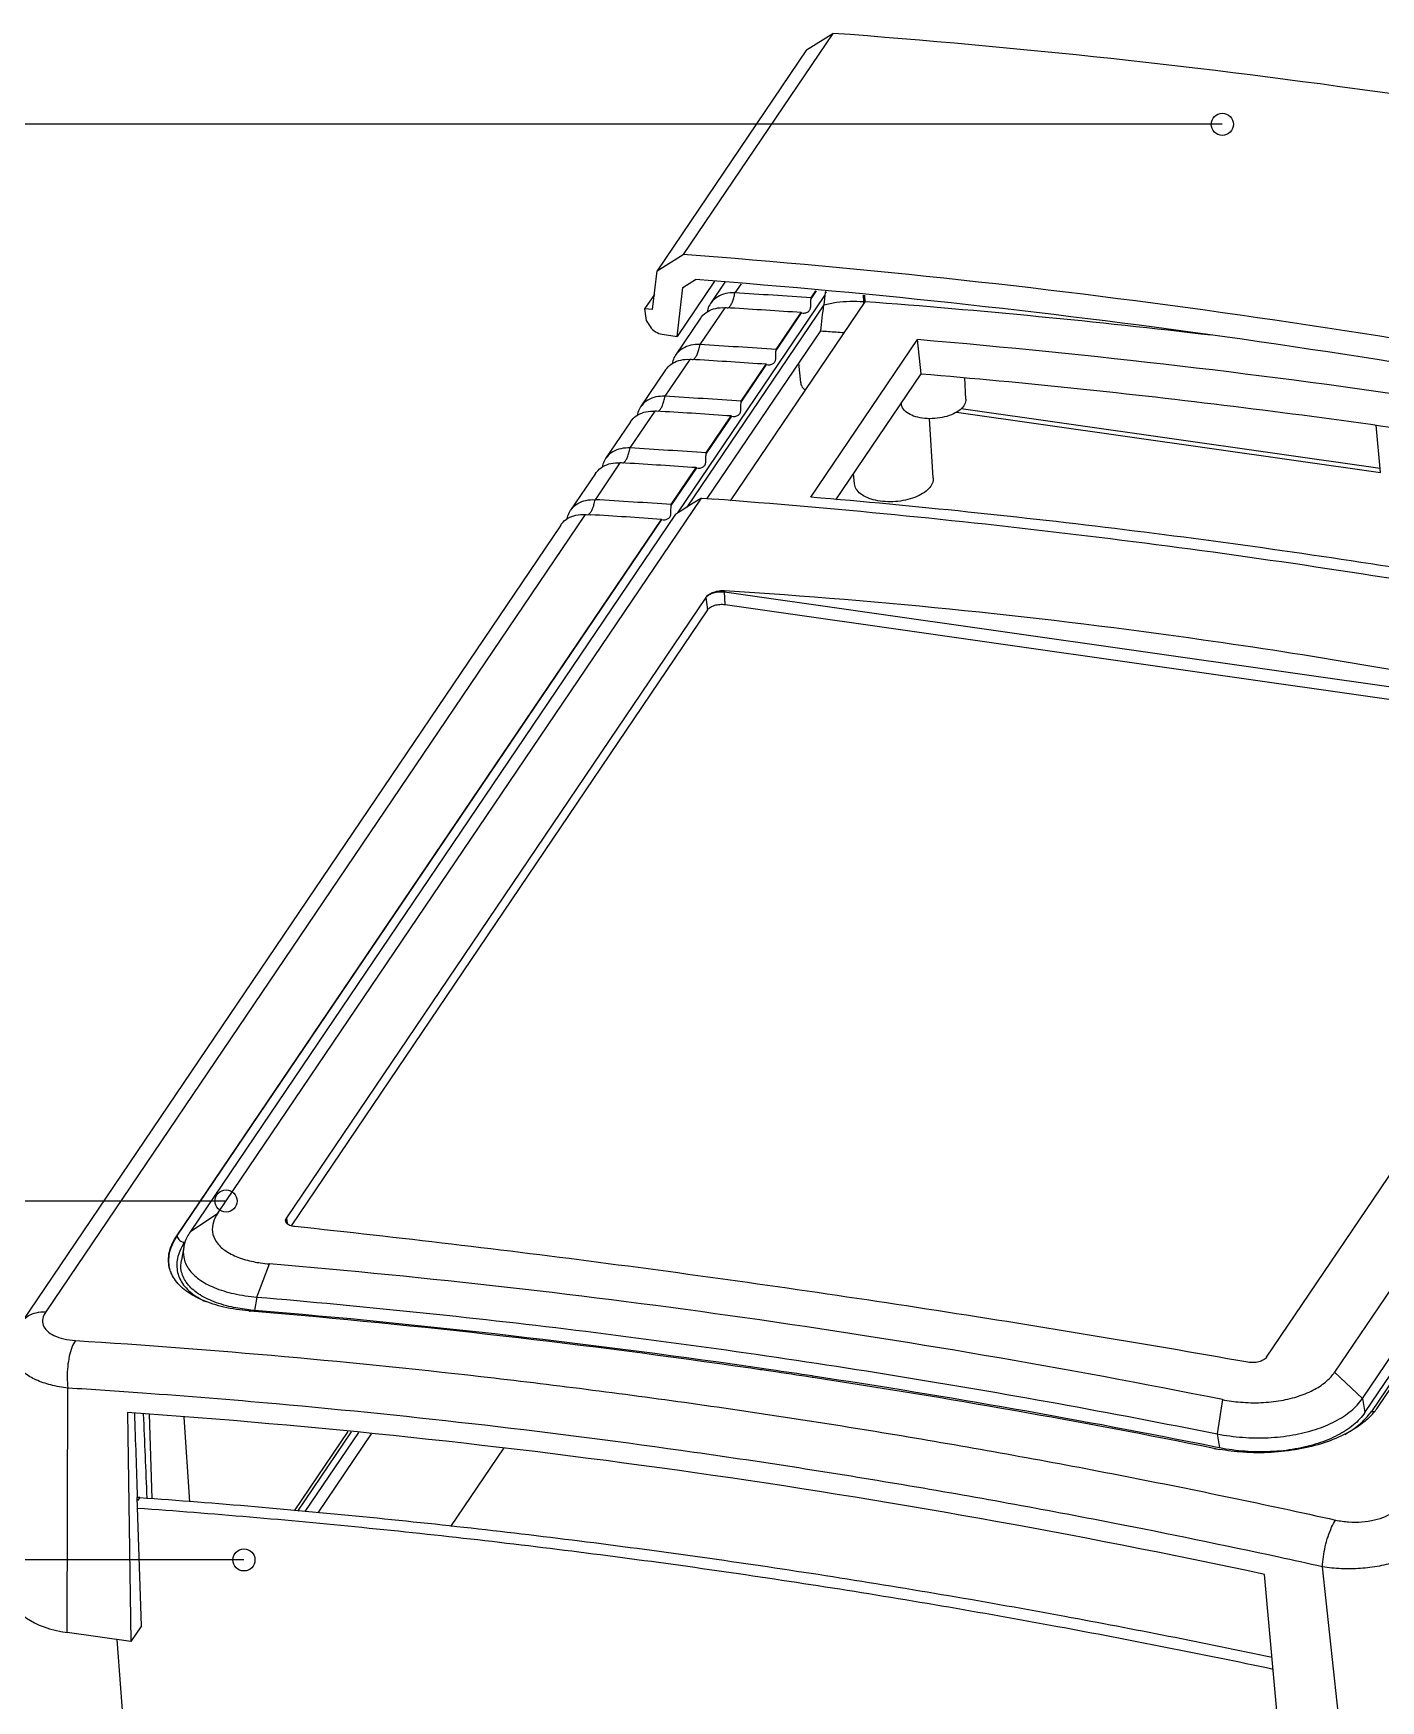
# Model space of a CAD drawing. Header units: millimetres. Extents: x 7899 to 8374, y 2483 to 2813.
# Drawn here: x 8107.9 to 8162.6, y 2542.3 to 2610 of the extents above; entities that cross this region are included whole.
import ezdxf

# ---------------------------------------------------------------- set-up
doc = ezdxf.new("R2010")
doc.units = ezdxf.units.MM
doc.layers.add('4', color=7, linetype='Continuous')
doc.layers.add('from', color=7, linetype='Continuous', lineweight=13)
doc.styles.get("Standard").update_dxf_attribs({"font": 'arial.ttf', "width": 0.9})
doc.dimstyles.get("Standard").update_dxf_attribs({"dimtxt": 3, "dimasz": 0.1875, "dimexe": 0.66, "dimexo": 1, "dimgap": 0.09, "dimtad": 0, "dimdsep": 46, "dimtxsty": 'Standard', "dimcen": 0.09, "dimazin": 2, "dimtp": 0.01, "dimtm": 0.01, "dimtfac": 1, "dimtofl": 0, "dimtmove": 0, "dimatfit": 3, "dimfxl": 0, "dimtolj": 1, "dimarcsym": 0})

# ---------------------------------------------------------------- blocks, each defined once
blk = doc.blocks.new('*u128')
at = {"layer": '4', "color": 7, "linetype": 'Continuous'}
for p, q in [((-25.33025889911642, 2.747459327551496), (-32.08634021182479, -7.239177778298199)), ((-26.5163108965935, 2.004986588932752), (-25.33025889911642, 2.747459327551496)), ((-26.5163108965935, 2.004986588932752), (-33.26322029087714, -7.968092861656714)), ((-33.26322029087714, -7.968092861656714), (-32.08634021182479, -7.239177778298199)), ((-33.46984219140177, -9.719852857747355), (-33.26322029087714, -7.968092861656714)), ((-30.67938608575059, -8.446065906225613), (-32.36133101272026, -10.93226653636566)), ((-32.36133101272026, -10.93226653636566), (-32.10021611362208, -8.718509749989607)), ((-32.10021611362208, -8.718509749989607), (-31.5327324588643, -8.367031801692065)), ((-30.20729802658752, -8.48978913300516), (-30.85587881997981, -9.448501841942289)), ((-29.47773475265149, -8.557358858344742), (-29.75677712449306, -8.96983093733752)), ((-26.31531096306844, -9.233828624297075), (-26.07111703246483, -8.872868467763965)), ((-26.31056885033922, -9.190618567185538), (-26.094163068743, -8.87073402049964)), ((-25.67096180064163, -8.955588319639446), (-25.74104822293793, -9.504162328248185)), ((-25.6418943253866, -8.912621648088134), (-25.67096180064163, -8.955588319639446)), ((-33.389357081056, -9.037492487193504), (-33.83392095764066, -9.694633498416351)), ((-33.46984219140177, -9.719852857747355), (-33.83392095764066, -9.694633498416351)), ((-33.83392095764066, -9.694633498416351), (-33.76165868055523, -10.21596484506472)), ((-32.32655659427201, -18.89386629823457), (-25.68674035051299, -9.079088736074937)), ((-25.74104312330746, -9.504154790128723), (-31.92490227225062, -18.6449502269088)), ((-30.20775908422456, -9.636458966899681), (-31.33521398355242, -11.30302904073824)), ((-30.13870268669871, -9.640560203935365), (-30.20775908422456, -9.636458966899681)), ((-29.95115771643941, -9.651765190543301), (-30.13870268669871, -9.640560203935365)), ((-23.88234527546501, -9.365882550725019), (-29.96169595362153, -18.35219669521712)), ((-23.96489085733083, -9.06794013486251), (-23.94496657446598, -9.361133974195127)), ((-23.94496701439311, -9.361134624463375), (-23.88234313687099, -9.365889021004932)), ((-23.93770285695791, -9.447710470128186), (-23.94496701439311, -9.361134624463375)), ((-23.90220675365163, -9.073745728149788), (-23.88235390870432, -9.365888328875826)), ((-33.76165868055523, -10.21596484506472), (-33.58035988869779, -10.48940776816562)), ((-31.30686077964583, -10.115129871504), (-32.4343156789746, -11.78169994534346)), ((-27.89374782206323, -11.56702672769779), (-26.74308935804584, -9.86615783915795)), ((-27.88900570933311, -11.52381667058626), (-26.76155081000525, -9.857246596682671)), ((-26.74308984981235, -9.866158566084323), (-26.6761030867865, -9.880754835744028)), ((-33.0332896745731, -10.83658789184437), (-32.36133101272026, -10.93226653636566)), ((-30.99965511144364, -18.25641436596516), (-25.87897659278315, -10.68718070309751)), ((-26.31984427710813, -18.18987118343284), (-21.50875555680341, -11.07826389079173)), ((-21.3428079943933, -12.61798528210556), (-21.50875555680341, -11.07826389079173)), ((-31.78619594321935, -11.9696570703004), (-32.91365084254721, -13.63622714420444)), ((-31.7171395456935, -11.97375830733608), (-31.78619594321935, -11.9696570703004)), ((-31.52959457549878, -11.98496329400905), (-31.7171395456935, -11.97375830733608)), ((-32.8852976387052, -12.44832797490471), (-34.01275253796848, -14.11489804880921)), ((-29.4721846811226, -13.90022483109851), (-28.32152621703972, -12.19935594255867)), ((-29.4674425683279, -13.85701477398743), (-28.33998766900004, -12.19044470014796)), ((-28.32152670880714, -12.19935666948504), (-28.25453994578038, -12.21395293920978)), ((-26.77515200710695, -13.01988031914971), (-26.86031400204865, -12.13776427823313)), ((-25.19162320927808, -18.30718869153861), (-21.3428079943933, -12.61798528210556)), ((-19.32611159813132, -13.76999061762262), (-19.37949113610193, -12.80320927058938)), ((-22.23374086502736, -13.99052281785816), (-22.23668418470788, -13.96003563305294)), ((-19.53073023717752, -14.17937273958978), (-0.6161312268450274, -16.87257888126487)), ((-34.46373449769999, -14.78152607837046), (-35.59118939696327, -16.44809615220993)), ((-33.36463280227872, -14.30285517376569), (-34.4920877015411, -15.96942524760516)), ((-33.29557640468738, -14.30695641080138), (-33.36463280227872, -14.30285517376569)), ((-33.10803143449357, -14.31816139740977), (-33.29557640468738, -14.30695641080138)), ((-31.05062154011648, -16.23342293449923), (-29.89996307603451, -14.53255404595939)), ((-31.04587942732178, -16.19021287738815), (-29.9184245280594, -14.52364280354868)), ((-29.89996356786651, -14.53255477295033), (-29.83297680477517, -14.54715104261095)), ((-20.79509612237416, -17.31933858367438), (-20.97075318083444, -14.63849544374671)), ((-19.75132482199297, -14.34846368442277), (-0.5975671618816705, -17.07572307484816)), ((-0.5969425870816849, -17.07133663668264), (-0.8027569054884225, -14.93949235606578)), ((28.75464314554938, -15.44793915758373), (-1.016033280596275, -59.45406165689064)), ((-36.04217135669387, -17.11472418177118), (-37.16962625595716, -18.78129425561065)), ((-34.9430696612726, -16.63605327716641), (-36.07052456053589, -18.30262335100588)), ((-34.87401326374675, -16.64015451420255), (-34.9430696612726, -16.63605327716641)), ((-34.68646829348836, -16.65135950081049), (-34.87401326374675, -16.64015451420255)), ((-32.62905839911127, -18.56662103796452), (-31.47839993502839, -16.86575214936011)), ((-32.62431628631657, -18.5234109808539), (-31.49686138705329, -16.85684090694986)), ((-31.47840042686039, -16.86575287635105), (-31.41141366376905, -16.88034914601167)), ((-24.35222004889783, -17.589132389513), (-24.39218032464396, -17.12547615643916)), ((-53.10060663872355, -50.51198183207043), (-31.26595406289925, -18.23665216772906)), ((-31.26586773128565, -18.23652455495039), (-30.80109959734455, -18.27131892421676)), ((-30.80109040365005, -18.27130057032946), (-30.73847812234726, -18.27604454275433)), ((-37.62060821568866, -19.4479222851719), (-61.97265598846479, -55.44439015377611)), ((-36.52150652026739, -18.96925138056713), (-60.87355429304262, -54.96571924917134)), ((-54.95178570135249, -51.52720774088175), (-33.07529824604808, -19.19003901041515)), ((-54.94492600011472, -51.55326834411608), (-33.05683679395861, -19.1989502528254)), ((-32.44121991563225, -18.96318115010627), (-54.34205025499341, -51.33633280301547)), ((-36.52150652026739, -18.96925138056713), (-36.45245012274154, -18.97335261760327)), ((-36.45245012274154, -18.97335261760327), (-36.26490515248224, -18.9845576042112)), ((-33.05683728572512, -19.19895097981725), (-32.98985052282842, -19.21354724941239)), ((-30.2217555703337, -22.42048468431631), (-30.2275429410829, -22.46894005330796)), ((-30.2275429410829, -22.46894005330796), (12.80362450255052, -28.59604876860476)), ((-30.19772387298417, -23.03536963128499), (-30.2275429410829, -22.46894005330796)), ((-31.05910670179128, -22.71595676217885), (-50.00034900991795, -50.71433400324759)), ((-30.9857072237146, -23.26944074299217), (-49.79475229703894, -51.07240798987687)), ((-31.05910670179128, -22.71595676217885), (-30.9857072237146, -23.26944074299217)), ((-30.19772387298417, -23.03536963128499), (12.83344357065016, -29.16247834658179)), ((19.15512557099646, -25.41600761056588), (-2.679517561652574, -57.69132331627452)), ((-1.419415280260182, -58.87186477352634), (20.4813822258493, -26.49876165387377)), ((-1.308302085997639, -59.5050231033506), (20.63248392228343, -27.07281017699779)), ((-0.7082718030951582, -59.25081660256092), (21.16821564417478, -26.91364788395276)), ((-5.757036004470137, -57.0140373303002), (13.18420630359196, -29.01566008923101)), ((-54.34205025499341, -51.33633280301547), (-53.10060663872355, -50.51198183207043)), ((-50.00035016918991, -50.71433227872467), (-50.03923679382387, -50.8607044027849)), ((-50.03923679382387, -50.8607044027849), (-49.98822170093445, -50.96853725016945)), ((-50.00034900991795, -50.71433400324759), (-49.96505658001115, -50.9804638870969)), ((-54.95178570135249, -51.52720774088175), (-54.94492600011472, -51.55326834411608)), ((-54.64147187198978, -52.03115596634416), (-54.74808990249949, -52.63483655396885)), ((-51.33877182744618, -54.29660659094179), (-50.77344243734751, -52.79668348930545)), ((-51.53185629523614, -54.93698073422684), (-51.64019686422853, -54.92791626839289)), ((-51.46982162558015, -54.94218543523448), (-51.53185629523614, -54.93698073422684)), ((-51.33887024024261, -54.29650750785368), (-51.44484224857842, -54.89653026151473)), ((-51.44994943887014, -54.94385493945356), (-51.46982162558015, -54.94218543523448)), ((-28.13524345124824, -57.64211475647062), (-28.34453507004127, -57.61136279212542)), ((-28.12641323125808, -57.57987879961229), (-28.33572312818796, -57.54924376868166)), ((-26.22460075460731, -57.92828985961933), (-26.27182645670291, -57.92109832561664)), ((-26.21559565322059, -57.86500624085556), (-26.26282563684617, -57.85784020370875)), ((-2.679517561652574, -57.69132331627452), (-1.419415280260182, -58.87186477352634)), ((-59.90661137109782, -69.43557128337352), (-59.86844752870911, -58.40364441757674)), ((-7.738822249222721, -58.9242467281324), (-7.978234765832894, -60.4706131919379)), ((-1.419415280260182, -58.87186477352634), (-1.308302085997639, -59.5050231033506)), ((-57.18163092863142, -59.50503128778519), (-57.02278205173843, -69.84619309090112)), ((-56.05911853136786, -63.39184254286556), (-56.18740746303502, -59.58663875583852)), ((-54.37177532550868, -63.53618881072316), (-54.62214358595884, -59.71511814325959)), ((-49.63887882133349, -63.94107143582687), (-47.21496607533754, -60.35811619153674)), ((-47.08143659536654, -60.37230809837502), (-49.50357860470467, -63.95264589278895)), ((-46.75158497366829, -60.40736570131185), (-49.1693528152382, -63.98123773183215)), ((-48.57567909021509, -64.03202442785505), (-46.16568093181104, -60.46963731035294)), ((-7.978238514512668, -60.47052426093569), (-7.867242095552683, -61.10148825306715)), ((-40.19117319223369, -61.10462560837686), (-42.58838139873296, -64.6481070020086)), ((-8.04859530308022, -61.06509865548014), (-8.112069672697544, -61.05238283445124)), ((-7.867242095552683, -61.10148825306715), (-8.04859530308022, -61.06509865548014)), ((-56.54273879919037, -69.13660751861744), (-56.73798838719449, -63.34703773008505)), ((-56.62684137847828, -63.34327598517348), (-56.73358368210393, -63.47780508504229)), ((-4.900522894690766, -77.26776139401136), (-5.836296117018719, -66.81597512471262)), ((-2.016693579414095, -77.67838320095552), (-3.225733804571064, -66.46886989045925)), ((-56.54273835207005, -69.13660686757203), (-57.02278205173843, -69.84619309090112)), ((-57.02278205173843, -69.84619309090112), (-59.90661137109782, -69.43557128337352)), ((-56.80336628305577, -80.94362224464749), (-57.65185618433406, -69.7566206756378))]:
    blk.add_line(p, q, dxfattribs=at)
for centre, radius, start, end in [((-51.28544412403335, -372.0088414964516), 363.6767898598176, 86.06221206122697, 86.60626313281583), ((-51.72302877234688, -372.4649579088723), 363.465853941348, 86.06204010428026, 86.56588506597942), ((-28.33510149589074, -8.990306634701028), 2.034418217652, 353.1251499503176, 354.3494144024062), ((-51.93984225480654, -380.326253200848), 372.0199201965288, 83.25286955878241, 85.67468284713009), ((-26.65919393385957, -9.668793161009035), 0.2144568620448, 241.4917801650679, 246.9707125470671), ((-53.44359868429274, -386.9790999383881), 377.2549174596984, 81.52896537159532, 85.14406851620481), ((-53.30146563153539, -374.7981560152539), 363.4658539443288, 86.06204010428026, 86.56588506597942), ((-52.86388098341649, -374.3420396072397), 363.6767898671401, 86.06221206122697, 86.60626313281583), ((-29.91353835404334, -11.32350473816632), 2.0344182167448, 353.1251499506022, 354.3494144025877), ((-28.23763079291894, -12.00199126447433), 0.21445686198, 241.4917801639949, 246.970712547464), ((-54.44231784247586, -376.6752377107059), 363.6767898672696, 86.06221206122697, 86.60626313281583), ((-31.49197521329643, -13.65670284156704), 2.034418217004, 353.1251499507119, 354.3494144025099), ((-54.87990249065933, -377.1313541201448), 363.4658539457544, 86.06204010428026, 86.56588506597942), ((-29.81606765184824, -14.33518936794053), 0.2144568620448, 241.491780147871, 246.9707125309907), ((-56.02075470147065, -379.0084358141066), 363.6767898672696, 86.06221206122697, 86.60626313281583), ((-33.07041207209659, -15.98990094503324), 2.0344182168096, 353.1251499506022, 354.3494144025877), ((-56.45833934939401, -379.4645522190099), 363.4658539412832, 86.06204010428026, 86.56588506597942), ((-31.39450451084303, -16.66838747127622), 0.2144568620448, 241.4917801584927, 246.9707125405051), ((-57.59919156046453, -381.3416339175719), 363.6767898672696, 86.06221206122697, 86.60626313281583), ((-34.64010548167062, -18.32405855006937), 2.0256225575112, 353.1224911868864, 354.3520717084982), ((-58.05425324777934, -382.0689453339005), 363.7376100261, 86.06222737693005, 86.5656959044844), ((-32.97414471789034, -19.00407801660504), 0.2116909145448, 241.45600906117, 247.006547574215), ((-47.60453657559083, -298.484827029828), 276.6110620600008, 81.89482992818225, 86.39704696639521), ((-52.42491033023725, -53.27846101794967), 2.6200605585528, 146.2750971382137, 150.7255621552872), ((-53.18950852419221, -52.28822419551352), 1.474116809436, 161.9672276911014, 170.1561579172086), ((-53.76034333641746, -52.58639447811356), 1.5744738452832, 200.6192946279109, 202.2794993662997), ((-50.34517625816807, -47.03701883467693), 5.7757738404096, 261.7781977669123, 265.7786979241982), ((-82.68612293341539, -429.8341915611431), 378.3854759898241, 81.88994454860736, 85.16150617868124), ((-50.84109728856856, -45.35822056745519), 9.6030006374736, 264.8511563114042, 265.2266135437159), ((-50.75471812885371, -46.53408310066106), 8.390816792013602, 263.5667053528806, 263.9959177711872), ((-50.72298170638442, -46.2249732819314), 8.7015506142816, 264.0009901552105, 265.2414056889042), ((-82.78976965414404, -429.9434242397715), 376.3544457446569, 81.68077615850308, 85.22257247681124), ((-83.1246733788139, -430.6890151471966), 377.0778613976208, 81.75377044107917, 85.18144857370801), ((-84.49196248269527, -442.4901726299336), 391.1696422906464, 78.68478743950654, 81.88960225281416), ((-84.22700921592605, -438.6589153724017), 385.1234718090264, 81.34498443882451, 81.62529968421032), ((-83.81087821245, -437.3016214910981), 383.7829614676633, 81.37600157920107, 81.65729857190766), ((-85.0686879831137, -444.0635533524169), 390.5932261501584, 78.63891594019432, 81.3352224354076), ((-84.73806226612214, -443.2639291314622), 389.8168914550463, 78.66359379950167, 81.36565018240033), ((-81.8879563378523, -410.1737962747538), 352.4586479373601, 85.87014515858398, 86.41816972981692), ((-3.091207864674288, -57.62694381870233), 2.8838791110312, 318.6002721190791, 323.5795907129969), ((-2.911861671646875, -57.76156489880168), 2.6596377508896, 323.6194097534762, 325.912282414692), ((-3.357247406112947, -57.39298516655299), 3.2381579804904, 314.4100654636027, 318.6080299926095), ((-6.239198070052225, -51.72881546866347), 9.5825283635592, 258.6495145474106, 258.7784636405886), ((-6.227117673804969, -51.66802786029848), 9.644504721249602, 258.7783448869911, 259.0349084182844), ((-6.197310400278184, -51.50928216483362), 9.8060219491968, 259.0403544253718, 259.3789862123924), ((-6.186141708798459, -51.44932142144671), 9.8670139565256, 259.3794166560243, 260.1351324856194), ((-56.71885747477063, -64.63023121121796), 1.2902391995184, 85.905588335096, 90.8532555331051), ((-86.37148672653711, -441.818629513049), 384.4485118682352, 77.50979009417237, 77.81068587751876)]:
    blk.add_arc(centre, radius, start, end, dxfattribs=at)
for centre, major_axis, ratio, start_param, end_param in [((21.28185971013409, -305.2488409674411), (-294.1197605417809, 203.5815834879432), 0.7902023930000001, 5.201530204, 5.3523853895), ((17.55868243857003, -310.752330130771), (-298.2873395250144, 197.4241087872985), 0.7773163436999999, -1.0979504491, -0.9470952636), ((17.55868243857003, -310.752330130771), (-297.2065882948343, 196.7088040452936), 0.7773163436999999, -1.0968199083, -0.9482258043), ((83.03545818130806, 150.1121310080543), (289.8508340517841, 226.6510224526201), 0.1829800969, -2.0932816643, -2.0930486954), ((-127.8915123638963, -152.063986733338), (170.3682387029089, 1380.299126649192), 0.060712222, -1.4607010429, -1.4598394183), ((-33.07768125321763, -10.29169896274789), (-0.5403756150576002, 0.3576523710024), 0.7773163436999999, 1.071872246, 2.1190697972), ((-147.0187197362466, -190.0382815309249), (313.196037426324, 243.5233375643689), 0.1874702067, 1.0516426019, 1.0556354406), ((-15.27682267399814, -371.4989352581233), (-282.8576118430369, 212.7902278590721), 0.8107341478, -1.0516233509, -0.8963059248999999), ((14052.11734200141, 21495.47880517214), (-32907.1796045002, 985175.7355234262), 0.0150387698, -4.6910102122, -4.6910063377), ((-14215.16601456417, -20288.37307343481), (-39966.93796336932, 974738.0710763844), 0.0153538967, -1.5506752285, -1.5506713222), ((-58.54183472268869, -67.43436284514246), (3.885555123216003, 0.3001778105112001), 0.5264050885999999, 3.0992010994, 4.3131547866)]:
    blk.add_ellipse(centre, major_axis=major_axis, ratio=ratio, start_param=start_param, end_param=end_param, dxfattribs=at)
for points, start_tangent, end_tangent in [([(-29.75677712449306, -8.96983093733752), (-30.1689319803354, -9.000856814781855), (-30.52814229406249, -9.141465960108235), (-30.80536579677755, -9.380290078850521), (-30.85583491934085, -9.44853148411903)], (-0.9982467397340389, 0.05918991983743648), (-0.5595926026412459, -0.8287678318257754)), ([(-29.94343745577953, -9.524970605973522), (-29.86588807172029, -9.377947117238818), (-29.80231156486207, -9.188866551830415), (-29.75677712449306, -8.96983093733752)], (0.5603329828345573, 0.8282674376961391), (0.1526210386863286, 0.9882847861574651)), ([(-31.30681687900687, -10.11515951368119), (-31.25634775650906, -10.04691810841223), (-30.97912425379309, -9.808093989669487), (-30.619913940066, -9.667484844343107), (-30.20775908422456, -9.636458966899681)], (0.5595926026412459, 0.8287678318257754), (0.9982467397340389, -0.05918991983743648)), ([(-30.85583491934085, -9.44853148411903), (-30.97818887946596, -9.69802016440326), (-31.01049596715256, -9.820292188557687)], (-0.559592602608398, -0.8287678318479546), (-0.1977582620433964, -0.9802508198382572)), ([(-30.08312473382102, -9.650199900340795), (-30.02999619897491, -9.620526837269153)], (0.9390975018736316, 0.3436508140172296), (0.8005010343673065, 0.5993313724283693)), ([(-30.02999619897491, -9.620526837269153), (-29.94343745577953, -9.524970605973522)], (0.8005010346247214, 0.5993313720845512), (0.5603329826274334, 0.8282674378362609)), ([(-26.62151681178875, -9.880004369966173), (-26.48110311777782, -9.84036426888224), (-26.37869517566833, -9.753787520164678)], (0.9956895227758578, 0.09274898508546953), (0.5603329827572485, 0.8282674377484396)), ([(-26.37869517566833, -9.753787520164678), (-26.33453542433654, -9.62356666345977), (-26.32694206851465, -9.444553187587644), (-26.31530952787853, -9.233826502809734)], (0.5603329828344019, 0.8282674376962443), (0.1197984974448649, 0.9927982272395297)), ([(-25.7410430807995, -9.504154307368935), (-25.16511463988536, -9.393866559028993), (-24.56242441431277, -9.34590408359054), (-23.94504546678127, -9.361259069040443)], (0.9704961718230242, 0.2411165288337887), (0.9955151937117305, -0.09460179220868875)), ([(-26.67612598645792, -9.881101550542098), (-26.62151681178875, -9.880004369966173)], (0.9978259640124503, -0.06590406317234467), (0.9956895228090589, 0.09274898472904557)), ([(-25.87720816980891, -10.68456667323608), (-25.18768869726409, -10.73302861936327), (-24.82495233961799, -10.75924513975724)], (0.9978709407409041, -0.0652195187414266), (0.9974094465238476, -0.07193327453266807)), ([(-32.88525373806624, -12.44835761708191), (-32.83478461550294, -12.38011621181295), (-32.55756111278788, -12.14129209307021), (-32.19835079906079, -12.00068294774428), (-31.78619594321935, -11.96965707029995)], (0.5595926026412459, 0.8287678318257754), (0.9982467397340389, -0.05918991983743648)), ([(-32.43427177833473, -11.7817295875202), (-32.55662573852533, -12.03121826786901), (-32.58893282614736, -12.15349029195841)], (-0.559592602608398, -0.8287678318479546), (-0.1977582620433964, -0.9802508198382572)), ([(-31.33521398355242, -11.30302904073869), (-31.74736883932928, -11.33405491824715), (-32.10657915305637, -11.47466406350895), (-32.38380265583692, -11.71348818225169), (-32.43427177833473, -11.7817295875202)], (-0.9982467397340389, 0.05918991983743648), (-0.5595926026412459, -0.8287678318257754)), ([(-31.66156159281491, -11.98339800374151), (-31.60843305803428, -11.95372494066987)], (0.9390975018736316, 0.3436508140172296), (0.8005010343673065, 0.5993313724283693)), ([(-31.60843305803428, -11.95372494066987), (-31.52187431477432, -11.85816870943972)], (0.8005010346247214, 0.5993313720845512), (0.5603329826274334, 0.8282674378362609)), ([(-31.52187431477432, -11.85816870943972), (-31.44432493077966, -11.71114522070411), (-31.38074842385686, -11.52206465529616), (-31.33521398348785, -11.30302904073869)], (0.5603329828345573, 0.8282674376961391), (0.1526210386863286, 0.9882847861574651)), ([(-27.95713203466221, -12.08698562356585), (-27.91297228333133, -11.95676476686049), (-27.90537892750945, -11.77775129098836), (-27.89374638687241, -11.56702460621045)], (0.560332982777414, 0.8282674377347974), (0.1197984975512893, 0.9927982272266878)), ([(-28.25456284545271, -12.21429965394236), (-28.19995367078263, -12.21320247336735)], (0.9978259640124503, -0.06590406317234467), (0.9956895228090589, 0.09274898472904557)), ([(-28.19995367078263, -12.21320247336735), (-28.0595399767717, -12.17356237228341), (-27.95713203466221, -12.08698562356585)], (0.9956895227758578, 0.09274898508546953), (0.5603329827572485, 0.8282674377484396)), ([(-21.34280094207952, -12.61797485760007), (-14.29851588368547, -13.28258927744673), (-7.237426240902096, -14.08488505044488), (-0.1627684315217266, -15.02449110224688)], (0.9964344218706876, -0.08437086529856506), (0.9900150976639022, -0.1409613649108666)), ([(-26.58260090280419, -13.35527657267767), (-26.7234760059273, -13.18503320274249), (-26.7744565683879, -13.0194702561962)], (-0.7594693265397134, 0.6505431131334142), (-0.1046693174168183, 0.9945070809157155)), ([(-34.46369059706103, -14.78155572048263), (-34.41322147456231, -14.71331431521367), (-34.13599797178176, -14.47449019647138), (-33.77678765805467, -14.33388105121003), (-33.36463280227872, -14.30285517376569)], (0.5595926026412459, 0.8287678318257754), (0.9982467397340389, -0.05918991983743648)), ([(-34.01270863732952, -14.11492769098595), (-34.13506259752012, -14.36441637126973), (-34.16736968520581, -14.48668839535958)], (-0.559592602608398, -0.8287678318479546), (-0.1977582620433964, -0.9802508198382572)), ([(-32.91365084254721, -13.63622714420444), (-33.32580569832407, -13.66725302164787), (-33.68501601211574, -13.8078621669747), (-33.9622395148308, -14.04668628565241), (-34.01270863732952, -14.11492769098595)], (-0.9982467397340389, 0.05918991983743648), (-0.5595926026412459, -0.8287678318257754)), ([(-33.23999845187427, -14.31659610720772), (-33.18686991702816, -14.28692304407059)], (0.9390975018736316, 0.3436508140172296), (0.8005010343673065, 0.5993313724283693)), ([(-33.18686991702816, -14.28692304407059), (-33.10031117383369, -14.19136681284044)], (0.8005010346247214, 0.5993313720845512), (0.5603329826274334, 0.8282674378362609)), ([(-33.10031117383369, -14.19136681284044), (-33.02276178977445, -14.04434332410483), (-32.95918528285074, -13.85526275869688), (-32.91365084254721, -13.63622714420444)], (0.5603329828345573, 0.8282674376961391), (0.1526210386863286, 0.9882847861574651)), ([(-29.53556889372157, -14.4201837270316), (-29.49140914232521, -14.28996287032578), (-29.48381578650424, -14.11094939438908), (-29.4721832458672, -13.90022270961117)], (0.560332982777414, 0.8282674377347974), (0.1197984975512893, 0.9927982272266878)), ([(-21.28793758843858, -14.62194266755705), (-21.68450938810201, -14.5252217508696), (-21.99260646136918, -14.36456535806883), (-22.18205832086278, -14.15568648624503), (-22.23309131488168, -13.99011805334203)], (-0.9900144554055222, 0.1409658756157227), (-0.1041477429394772, 0.9945618370119641)), ([(-19.41682176479662, -14.06612615099766), (-19.64037259630913, -14.28837800384872), (-19.97551175473563, -14.46987111302178), (-20.3894571334622, -14.59283471206572), (-20.8416867449414, -14.64523098235213), (-21.28793758843858, -14.62194266755705)], (-0.5603329828089599, -0.8282674377134561), (-0.990014455406033, 0.1409658756121352)), ([(-19.32661397710945, -13.77040748347508), (-19.32679507276225, -13.82486155577999), (-19.41682176479662, -14.06612615099766)], (0.06434468567515035, -0.9979277335686018), (-0.5603329829222098, -0.8282674376368412)), ([(-29.83299970451208, -14.54749775740811), (-29.77839052977743, -14.54640057676852)], (0.9978259640124503, -0.06590406317234467), (0.9956895228090589, 0.09274898472904557)), ([(-29.77839052977743, -14.54640057676852), (-29.63797683583107, -14.50676047568459), (-29.53556889372157, -14.4201837270316)], (0.9956895227758578, 0.09274898508546953), (0.5603329827572485, 0.8282674377484396)), ([(-35.59114549632432, -16.44812579438667), (-35.713499456514, -16.69761447467044), (-35.7458065442006, -16.81988649882487)], (-0.559592602608398, -0.8287678318479546), (-0.1977582620433964, -0.9802508198382572)), ([(-34.4920877015411, -15.96942524760516), (-34.90424255731796, -16.00045112504858), (-35.26345287110962, -16.14106027037496), (-35.54067637382559, -16.37988438911771), (-35.59114549632432, -16.44812579438667)], (-0.9982467397340389, 0.05918991983743648), (-0.5595926026412459, -0.8287678318257754)), ([(-34.76530677602295, -16.62012114753634), (-34.67874803282757, -16.52456491624116)], (0.8005010346247214, 0.5993313720845512), (0.5603329826274334, 0.8282674378362609)), ([(-34.67874803282757, -16.52456491624116), (-34.60119864876833, -16.37754142750555), (-34.53762214184553, -16.1884608620976), (-34.4920877015411, -15.96942524760516)], (0.5603329828345573, 0.8282674376961391), (0.1526210386863286, 0.9882847861574651)), ([(-31.11400575271546, -16.75338183043186), (-31.06984600132, -16.6231609737265), (-31.06225264556269, -16.4441474977898), (-31.05062010492657, -16.23342081307737)], (0.560332982777414, 0.8282674377347974), (0.1197984975512893, 0.9927982272266878)), ([(-36.04212745605491, -17.11475382394792), (-35.99165833355619, -17.04651241867941), (-35.71443483084113, -16.80768829993713), (-35.35522451704946, -16.66707915461075), (-34.9430696612726, -16.63605327716641)], (0.5595926026412459, 0.8287678318257754), (0.9982467397340389, -0.05918991983743648)), ([(-34.81843531086815, -16.64979421060798), (-34.76530677602295, -16.62012114753634)], (0.9390975018736316, 0.3436508140172296), (0.8005010343673065, 0.5993313724283693)), ([(-31.41143656350596, -16.88069586080883), (-31.35682738877222, -16.87959868023381)], (0.9978259640124503, -0.06590406317234467), (0.9956895228090589, 0.09274898472904557)), ([(-31.35682738877222, -16.87959868023381), (-31.21641369482495, -16.83995857914988), (-31.11400575271546, -16.75338183043186)], (0.9956895227758578, 0.09274898508546953), (0.5603329827572485, 0.8282674377484396)), ([(-23.1947340998704, -18.36663938628499), (-23.60536337319991, -18.27389153618651), (-23.94571459300732, -18.12494473886863), (-24.19258694613927, -17.92994287368265), (-24.3291601664796, -17.70217649424012), (-24.35167662378626, -17.58913548688815)], (-0.9900144554060978, 0.1409658756116803), (-0.08506212651780555, 0.9963756493573441)), ([(-20.90575667373287, -17.68669673204886), (-21.12325658077862, -17.91606297923272), (-21.43961512009355, -18.11361202763737), (-21.83328477464511, -18.26587847011706), (-22.27743515769998, -18.36248741357076), (-22.74179939641544, -18.39685314379722), (-23.1947340998704, -18.36663938628499)], (-0.5603329828194581, -0.828267437706354), (-0.9900144554028428, 0.1409658756345409)), ([(-20.79563903524195, -17.31938615769604), (-20.80196395387338, -17.44113978437827), (-20.90575667373287, -17.68669673204886)], (0.0655433864325054, -0.9978497203962926), (-0.560332982811259, -0.8282674377119009)), ([(-37.32424340319449, -19.15308460222559), (-37.29193631550879, -19.03081257813619), (-37.1695823553182, -18.78132389778739)], (0.1977582620433964, 0.9802508198382572), (0.559592602608398, 0.8287678318479546)), ([(-37.1695823553182, -18.78132389778739), (-37.11911323281947, -18.71308249251842), (-36.84188973010441, -18.47425837377614), (-36.48267941631275, -18.33364922844976), (-36.07052456053589, -18.30262335100588)], (0.5595926026412459, 0.8287678318257754), (0.9982467397340389, -0.05918991983743648)), ([(-36.25718489182236, -18.85776301970645), (-36.17963550776312, -18.71073953090627), (-36.11605900083941, -18.52165896549832), (-36.07052456053589, -18.30262335100588)], (0.5603329828345573, 0.8282674376961391), (0.1526210386863286, 0.9882847861574651)), ([(-32.69244261171025, -19.08657993383304), (-32.64828286031388, -18.95635907712722), (-32.64068950455749, -18.77734560125555), (-32.62905696392045, -18.56661891647764)], (0.560332982777414, 0.8282674377347974), (0.1197984975512893, 0.9927982272266878)), ([(18.62246274891731, -25.30442683848969), (2.122820097889417, -22.22816505215769), (-14.34401651355256, -19.88335882469528), (-30.73847659170588, -18.27604088084172)], (-0.9789833976205342, 0.203939959751283), (-0.9971406278628275, 0.07556830198784556)), ([(16.30827250273978, -24.25958368467855), (2.063285606957834, -21.68743199868049), (-12.15861874688289, -19.66241918286005), (-26.3198442832645, -18.18987118395171)], (-0.980664979907161, 0.1956941419248099), (-0.9964306551268263, 0.0844153393852311)), ([(-37.62056431504971, -19.44795192734864), (-37.57009519255098, -19.37971052208013), (-37.29287168983592, -19.14088640333784), (-36.93366137604426, -19.00027725801147), (-36.52150652026739, -18.96925138056713)], (0.5595926026412459, 0.8287678318257754), (0.9982467397340389, -0.05918991983743648)), ([(-36.39687216986295, -18.98299231400915), (-36.34374363501774, -18.95331925093706)], (0.9390975018736316, 0.3436508140172296), (0.8005010343673065, 0.5993313724283693)), ([(-36.34374363501774, -18.95331925093706), (-36.25718489182236, -18.85776301970645)], (0.8005010346247214, 0.5993313720845512), (0.5603329826274334, 0.8282674378362609)), ([(-32.98987342250075, -19.21389396420955), (-32.93526424770153, -19.21279678363453)], (0.9978259639393082, -0.06590406427975755), (0.995689522719899, 0.09274898568620556)), ([(-32.93526424770153, -19.21279678363453), (-32.79485055375517, -19.1731566825506), (-32.69244261171025, -19.08657993383304)], (0.9956895227529047, 0.09274898533187939), (0.5603329827058902, 0.8282674377831841)), ([(-30.22145191675554, -22.4205048736635), (-30.47050288438004, -22.43028513157196), (-30.7220116082417, -22.49061226517506), (-30.92943691679193, -22.59252950235123), (-31.05913339271683, -22.71595453519649)], (-0.9980238096124667, 0.06283689558387509), (-0.5603330380082729, -0.8282674003704475)), ([(-31.05910670179128, -22.71595676217885), (-30.92668049625263, -22.59497200220676), (-30.72214589321629, -22.50554405776575), (-30.4766414319256, -22.46128752270988), (-30.2275429410829, -22.46894005330796)], (0.5603329061215996, 0.8282674895933817), (0.9900144554018818, -0.1409658756412902)), ([(-30.9857072237146, -23.26944074299217), (-30.86295355943366, -23.15650678906377), (-30.66583629241541, -23.06989406345065), (-30.42899913510155, -23.02776976254472), (-30.19772387298417, -23.03536963128454)], (0.5603329827934482, 0.8282674377239498), (0.9900144554037248, -0.1409658756283451)), ([(12.80941187330063, -28.54759339967768), (5.698325980186382, -27.05640993799943), (-1.44098630712142, -25.7526331469212), (-8.604983728563639, -24.63683088756989)], (-0.9759587832614185, 0.217955163680266), (-0.9900144554037887, 0.1409658756278974)), ([(-53.10060673248881, -50.51198197067743), (-53.30185381716637, -50.90955543733662), (-53.34368603518215, -51.35037357286092), (-53.17497150097824, -51.79197615819839), (-52.7855367324255, -52.18305131827447), (-52.20123771373346, -52.49177997018478), (-51.49622670004192, -52.69646439159851), (-51.17114399468483, -52.7534286130799)], (-0.5817925599456389, -0.8133372100131042), (0.9896812737254336, -0.1432863442104772)), ([(-50.0424332825678, -50.84736313183248), (-50.0003790121882, -50.71433154590159)], (-0.05807815224751203, 0.9983120395104503), (0.5603329081439292, 0.8282674882252514)), ([(-50.02655058062737, -50.90947773552716), (-50.0424332825678, -50.84736313183248)], (-0.4106688250783783, 0.9117845776874844), (-0.05807815204764651, 0.9983120395220778)), ([(-49.99471666195859, -50.96052423302399), (-50.02655058062737, -50.90947773552716)], (-0.631775134966228, 0.7751517134331862), (-0.410668825535171, 0.9117845774817446)), ([(-49.63074856809271, -51.11066884810361), (-49.8437342677671, -51.06098085798249), (-49.9877542862223, -50.96870248453206), (-49.99471666195859, -50.96052423302399)], (-0.9943847554259408, 0.1058251301746995), (-0.6317751347903829, 0.775151713576506)), ([(-6.599829579064135, -57.23775296292251), (-21.10983455463975, -54.83447957064254), (-35.47063463631275, -52.78968597427911), (-49.63099702269756, -51.11064424762571)], (-0.9846837305243029, 0.1743500812754101), (-0.9943847554323857, 0.1058251301141394)), ([(-55.23395795900797, -53.1408562294323), (-55.30786656640703, -52.86912292518491), (-55.27270407482047, -52.20908993402691), (-54.9527151033235, -51.52858085100252)], (-0.3521145053295853, 0.935956930171737), (0.5603319395460175, 0.8282681434925517)), ([(-55.23337143891513, -53.14097691217466), (-55.29319291621596, -52.90808616117374), (-55.26072663631385, -52.24131121608025), (-54.94399773259829, -51.55189525285232)], (-0.3251659592136529, 0.9456569668588422), (0.5518635608396673, 0.833934416016849)), ([(-54.94399714913925, -51.55189534441479), (-54.89850888077854, -51.65066501619867), (-54.82119210500332, -51.73495304738435), (-54.71838755630779, -51.79638425900384), (-54.60404847580958, -51.82378776467294)], (0.2545504838097369, -0.9670594868942805), (0.9975822085264449, -0.06949631092008145)), ([(-54.34205490685599, -51.33632912490293), (-54.5912161377064, -51.83189521978329)], (-0.5603309233213656, -0.8282688309780986), (-0.3083860315940316, -0.9512612971826853)), ([(-54.90356675490148, -52.47032767182782), (-54.93215814371433, -53.1040699526834), (-54.69545055879462, -53.6799376890217), (-54.20733945119446, -54.17358685462113), (-53.66153079392552, -54.49594035919699)], (-0.2464930991263746, -0.9691445465373446), (0.9032542755968578, -0.4291057138002193)), ([(-54.71035645860138, -51.99726886809867), (-54.90356675490148, -52.47032767182782)], (-0.4880313763090633, -0.8728260856195129), (-0.246493099143967, -0.9691445465328701)), ([(-51.69487888556796, -54.87206272338244), (-52.49058362992218, -54.73988220950696), (-53.37556963802126, -54.46482479745146), (-54.06205714843782, -54.08824197075137), (-54.52527721420211, -53.62611069856348), (-54.74945252370344, -53.09781025337315), (-54.74857871793029, -52.64000872816314)], (-0.9937017148647727, 0.1120575828527914), (0.1704298174781541, 0.9853698175377421)), ([(-54.64192245380036, -52.03620406726577), (-54.64256701933573, -52.49475449378633), (-54.41809281575206, -53.0247229196184), (-53.95518217620884, -53.48704507277807), (-53.26867088995823, -53.86268396584819), (-52.38338619111983, -54.13840325223146), (-51.33887024024261, -54.29650750785413)], (-0.1701990764242558, -0.9854096987468361), (0.9965050717939989, -0.08353228051979146)), ([(-51.70290295467748, -54.92247236110097), (-52.82837037502031, -54.74603731604429), (-53.79103310559276, -54.4362848083224), (-54.54672400838353, -54.00662164443384), (-55.06080614650273, -53.47685985964608), (-55.21727551367621, -53.18331701943634)], (-0.9959559412691665, 0.08984299110475139), (-0.3790839436492804, 0.9253622877918188)), ([(-51.33873091933583, -54.2964940535594), (-36.94101895434414, -55.78537220223143), (-22.46108990117136, -57.84716407361748), (-7.978238514512668, -60.47052426093569)], (0.9965082613356075, -0.0834942218951988), (0.9804920042105479, -0.1965589725227084)), ([(-61.97280897160999, -55.44467309720903), (-61.92964778322403, -55.38557439573879), (-61.65847288986606, -55.14556679448515), (-61.29721449243516, -54.99935828251955), (-60.87355429304262, -54.96571924917134)], (0.5594569999764409, 0.8288593759965321), (0.9982467397348891, -0.05918991982309779)), ([(-60.87355415424099, -54.96571904401435), (-61.00406723438755, -55.26971927718523), (-60.98266316343052, -55.56195872753779), (-60.81178011634256, -55.82154736877737), (-60.49847575887998, -56.0327156833755), (-60.06144901167499, -56.18237560138778), (-59.53307773697452, -56.25751822032998)], (-0.5601121527274082, -0.8284167890422481), (0.9980377975302516, -0.06261433303138053)), ([(-59.533078286413, -56.25751722143787), (-59.68859689282453, -56.56923479239913), (-59.80576032869158, -56.96528935217748), (-59.88069340367929, -57.42982759003962), (-59.90356139372761, -57.92572310453261), (-59.86844752741308, -58.40364441764177)], (-0.5555280231073225, -0.8314978145145482), (0.141256116250703, -0.9899730853017005)), ([(-59.53307773697452, -56.25751822032998), (-50.09542679909646, -56.97477278662291), (-40.62927209950249, -57.94651573351211), (-31.14236921005613, -59.17193135107937)], (0.998046149818641, -0.06248105978764079), (0.9900144558904159, -0.1409658722102763)), ([(-59.86844752948673, -58.40364441718839), (-60.64551912974548, -58.2613928150331), (-61.31412479957908, -58.03031716225223), (-61.84146194604909, -57.72207220404516), (-62.20144638993042, -57.35208786706107), (-62.37669683668446, -56.93896895939315), (-62.39243628001532, -56.76053320986512)], (-0.9933352421224468, 0.1152609940853363), (0.003507811777254666, 0.9999938476093417)), ([(-5.757009069313426, -57.01404277751817), (-5.890697245520641, -57.13434585749519), (-6.096628515097109, -57.21862198194003), (-6.344936072108794, -57.25479682584728), (-6.600126118573826, -57.2376982239648)], (-0.5603330427049916, -0.82826739719306), (-0.9846837305226589, 0.1743500812846944)), ([(-28.34453507004127, -57.61136279212542), (-29.04133989253842, -57.50982682713357)], (-0.9894169284015125, 0.1451004541430393), (-0.9896812589708781, 0.1432864461204118)), ([(-7.741936213870758, -58.92385174452693), (-6.923448710843331, -59.03789516349161), (-6.000989446592939, -59.05860602776556), (-5.094580804280668, -58.96246100410099), (-4.275831589863628, -58.75927702526178), (-3.567093550842401, -58.45442023866963), (-3.025636926502557, -58.07932924437364), (-2.679517561652574, -57.69132331627452)], (0.978457942722071, -0.2064462504481312), (0.5356517865449921, 0.8444389637926227)), ([(-31.60666538427722, -61.30463051794368), (-41.05074374324067, -60.08477159945551), (-50.47389319078957, -59.1175139284228), (-56.50488325284641, -58.63034503919562)], (-0.9900144558115346, 0.1409658727642657), (-0.997403736764171, 0.07201240093809089)), ([(-31.14236921005613, -59.17193135107937), (-21.64184676437162, -60.65009893669003), (-12.13571973201942, -62.37978204245064), (-2.631721486133756, -64.35957113940958)], (0.9900144558903031, -0.1409658722110681), (0.9763359233194877, -0.2162594849616624)), ([(-7.978079073918707, -60.4705559512463), (-6.831179782381696, -60.62587101003601), (-5.673712027508373, -60.64171138545908), (-4.56044428187397, -60.52041168698906), (-3.538509730734404, -60.26938512061679), (-2.649998056112963, -59.90121518402202), (-1.932548039734684, -59.42919286180086), (-1.419415927417504, -58.8718663786226)], (0.9805017686243146, -0.1965102585734165), (0.5603326190874051, 0.8282676837753897)), ([(-2.206343722760721, -60.49375458018494), (-1.579959114812482, -60.06255242588668), (-1.016033280596275, -59.45406165689064)], (0.8680874083290038, 0.4964113732587453), (0.5666303581034492, 0.8239721095252902)), ([(-1.016033280143347, -59.45406165624217), (-0.9074423947768082, -59.4595096455455), (-0.8959147968971592, -59.45783081032096)], (0.977797831948116, -0.2095504708598006), (0.9863880292710905, 0.1644343507625294)), ([(-1.091220572852762, -59.70616252626269), (-1.299234998744396, -59.894803221041), (-2.124720117433753, -60.44240735813537), (-3.141047312807132, -60.87010726294602), (-4.297935701960341, -61.16190834946292), (-5.542134791653552, -61.306741982527), (-6.816725831211443, -61.29766789408814), (-7.876608082849089, -61.1704472747906)], (-0.7138695398411752, -0.700278716003099), (-0.9852129635621026, 0.1713342243370512)), ([(-1.30829364910187, -59.50502323567207), (-1.821434807759033, -60.06080335296974), (-2.540404215786111, -60.53258842366313), (-3.429263493742837, -60.90210703423463), (-4.450452745350049, -61.15256622995048), (-5.564174239830209, -61.27264686662647), (-6.72202605581424, -61.25674533886058), (-7.867357689745404, -61.10142857784012)], (-0.5603327367032781, -0.8282676042068862), (-0.9804107026749138, 0.1969640933786709)), ([(-5.198066403373559, -66.0373977960794), (-12.68652708837544, -64.49796650749659), (-22.14941980068124, -62.77608540766096), (-31.60666538427722, -61.30463051794368)], (-0.9774555502821208, 0.2111412968196331), (-0.9900144558115639, 0.14096587276406)), ([(-5.449955418735954, -71.09888616459375), (-15.18201252929612, -69.17413847748503), (-25.67291319548804, -67.38410350940421), (-36.1463270048298, -65.8928182656532), (-46.5917967640089, -64.70177172186277), (-56.7212252890622, -63.83200797669588)], (-0.9784905415599957, 0.2062916868844367), (-0.9974256268199636, 0.0717085696608346)), ([(-56.62673419111343, -63.34328502250582), (-46.23229065351006, -64.23249305438685), (-35.79952744610819, -65.4224244159027), (-25.33889152265147, -66.91189024121786), (-14.86080384353409, -68.69940671368795), (-5.498287901007643, -70.54599477135616)], (0.9974745106087327, -0.0710253524163674), (0.9786948083648365, -0.205320413207543)), ([(-2.631721486133756, -64.35957113940958), (-2.041370050566002, -64.44301307382011), (-1.439362819650341, -64.44106454559596), (-0.8740346008762572, -64.35609978001685), (-0.3770765425742866, -64.19258159137962), (0.02607079937661183, -63.96057625189724), (0.3037664986550226, -63.6766166751986)], (0.9763610243756147, -0.2161461313098162), (0.5606321816916954, 0.828064947242431)), ([(-3.225733842544287, -66.46886981561556), (-3.183363411085338, -66.01953914456453), (-3.096461861245189, -65.55629565612753), (-2.968845591551144, -65.09659702013278), (-2.809135011514627, -64.68232911975383), (-2.631807250942984, -64.35969533619118)], (0.03975547094553836, 0.9992094387714213), (0.5655317548008856, 0.8247265209218332)), ([(1.776037048846774, -65.16705357737328), (1.3824377707233, -65.57923685682727), (0.8267077598957258, -65.93906615441074), (0.1362514011107123, -66.22902930446662), (-0.6550921020398164, -66.43496440067747), (-1.507991953062628, -66.54639725483048), (-2.379130844365136, -66.5579740869075), (-3.22573381195798, -66.46886982196565)], (-0.5773563966765449, -0.8164922481056853), (-0.9860640700865028, 0.1663660112055362))]:
    blk.add_spline(points, degree=3, dxfattribs=dict(at, start_tangent=start_tangent, end_tangent=end_tangent))
at = {"layer": 'from', "color": 4}
for points in [[(-7.746618381695043, -1.358902584043335), (-80.30479556365935, -1.358902584043335)], [(-52.72644180901625, -49.95890258404279), (-80.30479556365935, -49.95890258404279)], [(-51.92478410740659, -66.15890258404306), (-80.30479556365935, -66.15890258404306)]]:
    blk.add_leader(points, dimstyle='Standard', override={"dimasz": 2, "dimldrblk": 'Small'}, dxfattribs=at)

msp = doc.modelspace()

# ---------------------------------------------------------------- block references
at = {"xscale": 0.9, "yscale": 0.9, "zscale": 0.9}
msp.add_blockref('*u128', (8163.158867550976, 2607.541700651707), dxfattribs=at)

doc.saveas('drawing.dxf')
